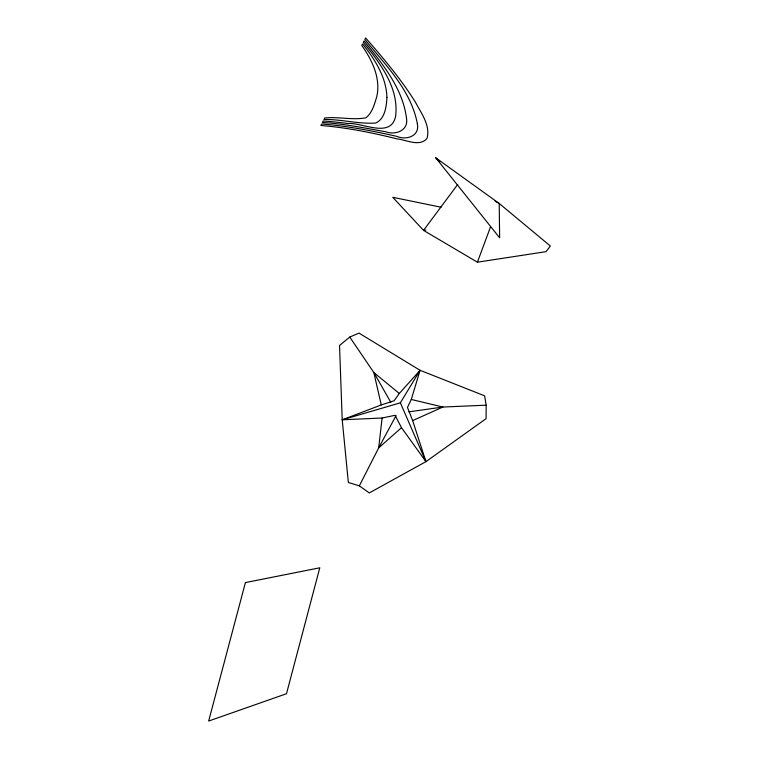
<?xml version="1.0" encoding="UTF-8"?>
<svg xmlns="http://www.w3.org/2000/svg" width="759" height="759" viewBox="0 0 759 759"><rect width="100%" height="100%" fill="white"/><g stroke="black" fill="none" stroke-linecap="round" stroke-linejoin="round"><path stroke-width="1.14" d="M486.168 405.183L486.083 418.664L425.951 461.643L369.291 492.933L359.33 485.845L348.353 482.477L342.214 419.822L339.529 345.478L349.757 337.062L358.998 333.097L420.069 370.307L484.612 395.828L486.168 405.183L442.914 407.033L408.921 411.833M382.109 418.01L342.214 419.822L381.274 404.936L394.101 400.752L399.31 393.466L420.069 370.307L411.283 399.452L407.469 407.422L412.649 420.609L425.951 461.643L401.511 427.697L395.041 415.315L382.109 418.01L378.694 447.876L359.33 485.845M441.112 207.235L392.773 197.302L423.531 230.375L477.411 262.187L490.58 226.742M396.075 415.571L378.694 447.876L401.511 427.697M342.214 419.822L400.354 402.83L420.069 370.307M457.715 184.446L423.531 230.375L425.884 230.053M412.649 420.609L442.914 407.033L411.283 399.452M477.411 262.187L546.015 251.665L550.341 246.011L499.213 203.478L435.723 157.796L499.631 237.814L499.213 203.478L495.067 201.182M399.31 393.466L373.836 372.536L349.757 337.062M435.723 157.796L439.869 161.904M390.771 402.223L373.836 372.536L381.274 404.936M400.354 402.83L425.951 461.643M417.374 123.85C419.86 136.345 406.217 140.491 396.71 136.335C371.957 130.776 346.996 125.899 321.655 123.983L320.886 125.482C346.588 127.559 371.929 132.616 396.91 138.84C406.255 139.808 419.613 147.208 427.013 138.423C430.676 125.52 421.198 113.252 415.543 102.37C401.113 79.287 383.551 58.367 365.62 37.95L364.861 39.449C385.458 64.913 411.198 90.454 417.374 123.85M406.492 118.157C408.797 130.349 395.781 135.387 385.989 131.829C364.908 128.034 343.855 123.726 322.423 122.484L323.192 120.985A413.418 402.659 16.5 0 1 347.907 123.508C362.214 122.322 390.961 138.916 395.6 116.298C399.206 88.101 380.145 63.035 363.324 42.457L364.092 40.948C382.384 63.652 402.697 88.253 406.492 118.157M386.919 97.304C386.483 106.374 385.041 118.992 375.601 123.053C358.4 124.144 341.246 119.22 323.96 119.476L324.729 117.977C338.4 116.554 352.461 120.311 365.923 117.816C372.327 112.825 374.51 103.992 376.806 96.535A47.257 46.024 16.5 0 0 377.802 85.587C377.242 70.834 370.107 57.295 361.787 45.455L362.555 43.956C374.813 59.23 386.312 77.105 386.919 97.304M245.413 582.58L208.659 721.05L286.494 693.726L319.786 567.798L245.413 582.58"/></g></svg>
